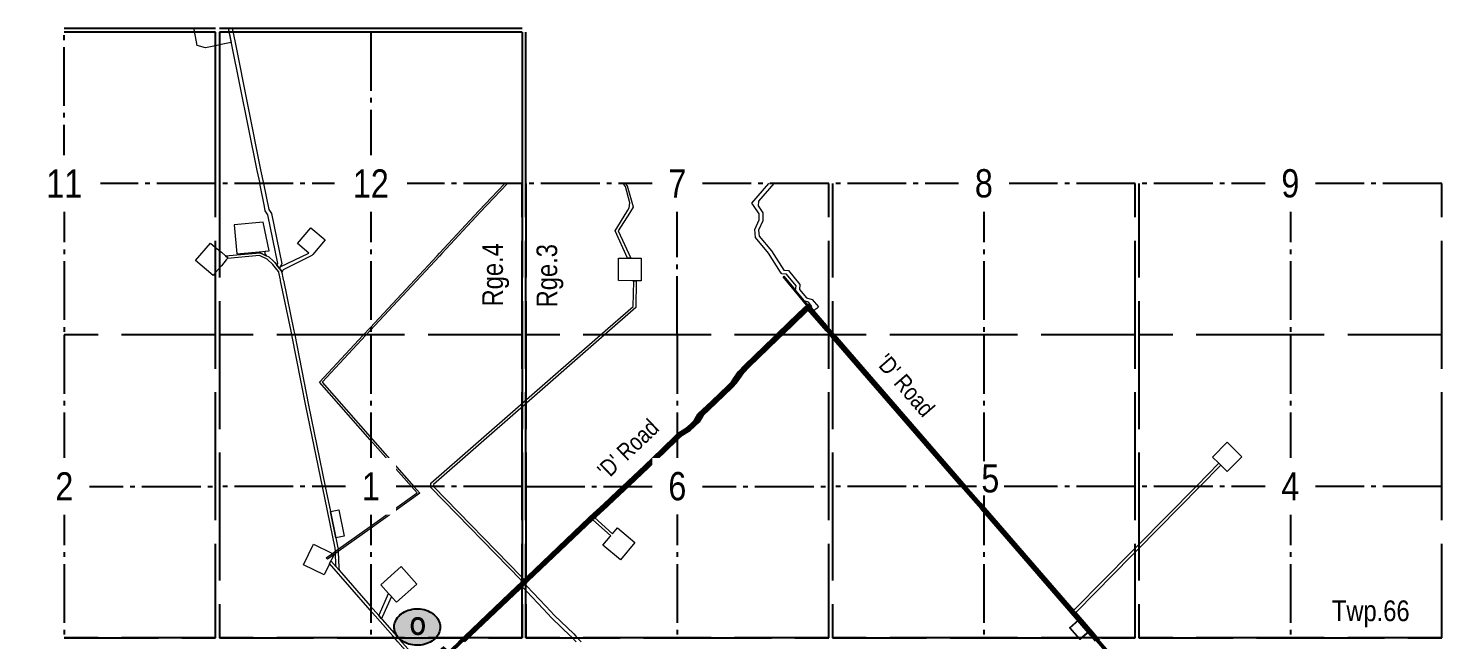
# Model space of a CAD drawing. Extents: x 405326 to 424052, y 6044755 to 6062236.
# Drawn here: x 414002 to 414754, y 6050073 to 6050398 of the extents above; entities that cross this region are included whole.
import ezdxf
from ezdxf.enums import TextEntityAlignment as Align

# ---------------------------------------------------------------- set-up
doc = ezdxf.new("R2010")
doc.units = 0
doc.header["$LTSCALE"] = 5
doc.linetypes.add('foc-QUARTERLINE', pattern=[33, 25, -3, 2, -3])
doc.linetypes.add('foc-UNSURVEYED', pattern=[12.5, 10, -2.5])
doc.layers.add('AS-ROUTEMAP', color=35, linetype='Continuous', lineweight=0)
for name, color, linetype in [('L-QSEC', 8, 'foc-QUARTERLINE'), ('L-SEC', 7, 'Continuous'), ('L-SECQ', 8, 'foc-QUARTERLINE'), ('L-USEC', 7, 'foc-UNSURVEYED'), ('P-PROPOSED', 10, 'Continuous'), ('P-TXT', 4, 'Continuous'), ('ROUTE-MAP-ROUTE', 90, 'Continuous'), ('S-7', 6, 'Continuous')]:
    doc.layers.add(name, color=color, linetype=linetype)
doc.styles.add('100L', font='ARIALN.TTF', dxfattribs={"height": 11})
doc.styles.add('120', font='ARIALN.TTF', dxfattribs={"height": 13})
doc.styles.add('80', font='ARIALN.TTF', dxfattribs={"height": 10})
doc.styles.add('BOLD', font='ARIALNB.TTF')

# ---------------------------------------------------------------- blocks, each defined once
blk = doc.blocks.new('Route_Letters')
h = blk.add_hatch(color=255)
h.dxf.hatch_style = 1
edge = h.paths.add_edge_path()
edge.add_ellipse((-0.12, 0.46), major_axis=(-11.97, 0), ratio=0.789318, start_angle=0, end_angle=360)
at = {"color": 5}
blk.add_open_spline([(-12.34, 0.46), (-12.34, -0.25), (-12.24, -0.97), (-11.72, -2.79), (-11.14, -3.88), (-9.56, -5.81), (-8.54, -6.66), (-6.22, -8.02), (-4.9, -8.54), (-2.12, -9.17), (-0.66, -9.3), (2.22, -9.13), (3.64, -8.84), (6.27, -7.89), (7.48, -7.22), (9.54, -5.6), (10.38, -4.64), (11.6, -2.54), (11.97, -1.4), (12.18, 0.91), (12.02, 2.08), (11.2, 4.3), (10.54, 5.35), (8.8, 7.2), (7.72, 7.99), (5.29, 9.24), (3.93, 9.68), (1.11, 10.18), (-0.35, 10.23), (-3.22, 9.91), (-4.61, 9.55), (-7.16, 8.47), (-8.32, 7.75), (-10.24, 6.02), (-11, 5.02), (-12.05, 2.86), (-12.32, 1.7), (-12.34, 0.52), (-12.34, 0.49), (-12.34, 0.46)], degree=3, knots=[0, 0, 0, 0, 0.219529, 0.219529, 0.575727, 0.575727, 0.931924, 0.931924, 1.288121, 1.288121, 1.644318, 1.644318, 2.000515, 2.000515, 2.356712, 2.356712, 2.712909, 2.712909, 3.069107, 3.069107, 3.425304, 3.425304, 3.781501, 3.781501, 4.137698, 4.137698, 4.493895, 4.493895, 4.850092, 4.850092, 5.20629, 5.20629, 5.562487, 5.562487, 5.918684, 5.918684, 6.274881, 6.274881, 6.283185, 6.283185, 6.283185, 6.283185], dxfattribs=at)
at = {"color": 14, "style": 'BOLD'}
blk.add_attdef('A', text='', height=9.5, dxfattribs=at).set_placement((0.22, 0.98), align=Align.MIDDLE)

msp = doc.modelspace()

# ---------------------------------------------------------------- linework, layer by layer
at = {"layer": 'AS-ROUTEMAP'}
for points in [[(414108.685, 6050397.56), (414109.013, 6050395.95), (414109.192, 6050395.071), (414109.491, 6050393.601), (414110.221, 6050390.013), (414104.918, 6050388.933), (414101.901, 6050388.319), (414096.5, 6050387.219), (414092.185, 6050388.381), (414090.641, 6050395.955), (414090.314, 6050397.56)], [(414108.675, 6050397.56), (414110.27, 6050389.648), (414123.912, 6050322.006), (414125.366, 6050315.047)], [(414110.715, 6050397.56), (414112.231, 6050390.043), (414125.871, 6050322.408), (414127.41, 6050315.047)], [(414127.4, 6050315.081), (414127.408, 6050315.044), (414130.199, 6050301.269), (414131.556, 6050299.232), (414137.069, 6050272.34), (414136.305, 6050270.762), (414135.906, 6050269.968), (414134.538, 6050271.701), (414134.974, 6050272.602), (414129.675, 6050298.448), (414129.374, 6050298.9), (414128.316, 6050300.487), (414127.845, 6050302.813), (414125.366, 6050315.047), (414125.359, 6050315.081)], [(414257.044, 6050315.081), (414256.836, 6050314.861), (414242.625, 6050299.79), (414222.184, 6050277.859), (414220.902, 6050276.483), (414184.095, 6050236.998), (414181.799, 6050234.535), (414158.53, 6050209.571), (414184.105, 6050180.467), (414207.306, 6050154.064), (414210.474, 6050150.46), (414184.114, 6050131.668), (414167.078, 6050119.522), (414165.626, 6050118.487), (414164.948, 6050118.004), (414164.864, 6050117.944), (414161.889, 6050115.823), (414161.364, 6050115.449), (414161.047, 6050115.874), (414160.766, 6050116.25), (414164.012, 6050118.565), (414164.892, 6050119.192), (414165.57, 6050119.675), (414167.022, 6050120.71), (414184.114, 6050132.895), (414208.992, 6050150.632), (414205.973, 6050154.066), (414184.105, 6050178.952), (414157.181, 6050209.591), (414180.434, 6050234.537), (414184.094, 6050238.464), (414219.655, 6050276.612), (414220.937, 6050277.987), (414241.895, 6050300.474), (414255.464, 6050314.862), (414255.67, 6050315.081)], [(414319.719, 6050315.081), (414319.846, 6050314.922), (414320.655, 6050313.912), (414323.855, 6050302.711), (414323.898, 6050302.561), (414322.45, 6050300.242), (414321.926, 6050299.404), (414315.994, 6050289.91), (414322.588, 6050275.445), (414321.327, 6050275.451), (414320.936, 6050275.452), (414314.295, 6050290.021), (414320.55, 6050300.032), (414321.071, 6050300.866), (414321.829, 6050302.08), (414322.214, 6050304.815), (414319.748, 6050313.444), (414319.064, 6050314.3), (414318.567, 6050314.921), (414318.439, 6050315.081)], [(414398.786, 6050315.081), (414398.737, 6050315.027), (414390.441, 6050305.657), (414390.292, 6050303.295), (414392.838, 6050299.562), (414392.83, 6050295.276), (414390.605, 6050290.241), (414390.934, 6050287.189), (414397.392, 6050279.22), (414403.914, 6050269.071), (414406.448, 6050268.822), (414412.577, 6050261.367), (414412.33, 6050258.833), (414415.96, 6050254.42), (414419.117, 6050253.392), (414422.443, 6050249.565), (414421.463, 6050248.713), (414420.556, 6050247.926), (414419.951, 6050247.4), (414419.576, 6050247.075), (414417.68, 6050248.738), (414418.313, 6050249.287), (414418.918, 6050249.812), (414417.047, 6050251.966), (414414.785, 6050252.7), (414410.26, 6050258.201), (414410.506, 6050260.738), (414405.424, 6050266.921), (414402.895, 6050267.162), (414402.229, 6050267.973), (414395.771, 6050278.047), (414389.014, 6050286.387), (414388.562, 6050290.559), (414390.834, 6050295.7), (414390.843, 6050298.946), (414387.803, 6050303.396), (414386.918, 6050304.69), (414396.065, 6050315.023), (414396.116, 6050315.081)], [(414111.805, 6050293.134), (414113.193, 6050277.695), (414125.145, 6050278.77), (414130.431, 6050279.244), (414127.244, 6050294.521), (414111.805, 6050293.134)], [(414231.003, 6050071.586), (414234.164, 6050074.598), (414261.821, 6050100.948), (414264.273, 6050103.285), (414264.793, 6050103.78), (414265.806, 6050104.745), (414267.288, 6050106.157), (414300.334, 6050137.641), (414300.704, 6050137.98), (414308.138, 6050144.784), (414311.8, 6050148.162), (414318.038, 6050154.054), (414329.707, 6050165.077), (414339, 6050173.944), (414346.397, 6050181.2), (414347.703, 6050182.481), (414351.959, 6050185.042), (414354.172, 6050187.038), (414356.233, 6050189.062), (414358.337, 6050192.653), (414365.57, 6050199.493), (414374.122, 6050207.544), (414376.094, 6050209.722), (414377.797, 6050212.123), (414379.905, 6050215.234), (414383.14, 6050218.5), (414398.261, 6050233.17), (414399.723, 6050234.595), (414406.528, 6050241.234), (414414.888, 6050249.264), (414416.12, 6050250.287), (414416.504, 6050250.607), (414416.889, 6050250.926), (414418.313, 6050249.287), (414418.313, 6050249.287), (414419.951, 6050247.4), (414426.495, 6050239.866), (414429.513, 6050236.39), (414431.035, 6050234.638), (414500.811, 6050154.297), (414508.719, 6050145.192), (414558.16, 6050088.263), (414559.146, 6050087.127), (414569.145, 6050075.615), (414569.714, 6050074.96), (414571.859, 6050072.49)], [(414569.685, 6050071.943), (414567.635, 6050074.304), (414567.068, 6050074.956), (414508.722, 6050142.139), (414498.165, 6050154.293), (414429.516, 6050233.338), (414428.39, 6050234.635), (414426.497, 6050236.814), (414416.662, 6050248.138), (414416.221, 6050247.772), (414407.919, 6050239.797), (414402.591, 6050234.599), (414399.656, 6050231.736), (414384.546, 6050217.078), (414381.457, 6050213.959), (414379.44, 6050210.983), (414377.656, 6050208.468), (414375.55, 6050206.143), (414366.942, 6050198.038), (414359.918, 6050191.396), (414357.824, 6050187.821), (414355.543, 6050185.582), (414353.155, 6050183.428), (414348.936, 6050180.889), (414346.398, 6050178.4), (414340.39, 6050172.506), (414331.084, 6050163.627), (414320.955, 6050154.058), (414313.165, 6050146.7), (414309.509, 6050143.328), (414303.309, 6050137.653), (414302.198, 6050136.636), (414301.827, 6050136.297), (414301.713, 6050136.193), (414267.289, 6050103.396), (414267.186, 6050103.298), (414266.174, 6050102.333), (414267.29, 6050101.154), (414277.424, 6050090.453), (414282.144, 6050085.519), (414292.303, 6050075.778), (414293.438, 6050074.594), (414296.326, 6050071.581)], [(414293.559, 6050071.578), (414290.889, 6050074.363), (414290.652, 6050074.59), (414280.728, 6050084.106), (414275.976, 6050089.074), (414267.291, 6050098.245), (414264.726, 6050100.954), (414264.274, 6050100.523), (414263.2, 6050099.5), (414237.058, 6050074.594), (414233.897, 6050071.582)]]:
    msp.add_lwpolyline(points, dxfattribs=at)
for points in [[(414137.784, 6050269.258), (414137.066, 6050267.795), (414136.895, 6050268.62), (414136.864, 6050268.769), (414135.906, 6050269.968), (414136.305, 6050270.762), (414151.435, 6050278.152), (414145.456, 6050283.18), (414152.535, 6050291.598), (414160.188, 6050285.162), (414153.569, 6050277.291), (414153.109, 6050276.744), (414137.784, 6050269.258)], [(414101.953, 6050267.818), (414100.607, 6050266.231), (414091.303, 6050274.12), (414099.191, 6050283.425), (414101.953, 6050281.084), (414104.969, 6050278.527), (414107.183, 6050276.65), (414108.496, 6050275.536), (414108.244, 6050275.239), (414107.6, 6050274.479), (414104.969, 6050271.376), (414101.953, 6050267.818)], [(414125.511, 6050278.281), (414130.224, 6050276.054), (414132.52, 6050273.947), (414133.385, 6050273.155), (414133.821, 6050272.605), (414134.538, 6050271.701), (414135.906, 6050269.968), (414136.864, 6050268.769), (414136.895, 6050268.62), (414137.066, 6050267.795), (414137.666, 6050264.915), (414137.829, 6050264.132), (414137.931, 6050263.642), (414143.503, 6050236.857), (414143.952, 6050234.587), (414151.339, 6050197.263), (414160.25, 6050154.132), (414163.019, 6050140.728), (414165.892, 6050126.823), (414166.982, 6050121.545), (414167.022, 6050120.71), (414167.078, 6050119.522), (414167.486, 6050110.901), (414167.546, 6050109.617), (414165.96, 6050111.43), (414165.899, 6050112.714), (414165.626, 6050118.487), (414165.57, 6050119.675), (414165.49, 6050121.357), (414158.718, 6050154.134), (414149.869, 6050196.966), (414142.424, 6050234.589), (414142.036, 6050236.548), (414136.463, 6050263.336), (414136.361, 6050263.827), (414136.198, 6050264.61), (414135.502, 6050267.953), (414135.468, 6050268.116), (414134.5, 6050269.337), (414133.116, 6050271.081), (414132.284, 6050272.13), (414129.378, 6050274.796), (414125.239, 6050276.752), (414108.244, 6050275.239), (414108.496, 6050275.536), (414107.183, 6050276.65), (414125.511, 6050278.281)], [(414128.409, 6050279.063), (414127.968, 6050278.142), (414129.045, 6050276.527), (414125.537, 6050278.182), (414125.145, 6050278.77)], [(414328.173, 6050275.422), (414328.122, 6050263.423), (414326.122, 6050263.431), (414325.562, 6050263.434), (414324.184, 6050263.44), (414324.091, 6050263.44), (414323.25, 6050263.444), (414316.123, 6050263.474), (414316.174, 6050275.473), (414320.326, 6050275.455), (414320.936, 6050275.452), (414321.327, 6050275.451), (414322.588, 6050275.445), (414328.173, 6050275.422)], [(414265.806, 6050104.745), (414264.793, 6050103.78), (414264.444, 6050104.138), (414264.273, 6050104.314), (414216.271, 6050153.499), (414216.293, 6050154.051), (414216.361, 6050155.781), (414264.239, 6050197.65), (414264.766, 6050198.11), (414267.255, 6050200.287), (414306.346, 6050234.471), (414323.888, 6050249.812), (414324.178, 6050263.167), (414324.184, 6050263.44), (414325.562, 6050263.434), (414325.582, 6050263.37), (414325.273, 6050249.165), (414308.475, 6050234.474), (414267.255, 6050198.428), (414264.24, 6050195.791), (414217.736, 6050155.124), (414217.695, 6050154.049), (414264.272, 6050106.318), (414265.457, 6050105.103), (414265.806, 6050104.745)], [(414409.115, 6050259.593), (414410.26, 6050258.201), (414414.785, 6050252.7), (414416.398, 6050250.729), (414416.504, 6050250.607), (414416.12, 6050250.287), (414416.016, 6050250.407), (414414.4, 6050252.384), (414403.646, 6050265.46), (414404.033, 6050265.778), (414409.115, 6050259.593)], [(414642.901, 6050165.253), (414639.713, 6050162.026), (414636.334, 6050165.364), (414635.801, 6050165.891), (414635.267, 6050166.418), (414631.889, 6050169.756), (414639.619, 6050177.581), (414642.987, 6050174.254), (414643.531, 6050173.716), (414644.053, 6050173.2), (414647.443, 6050169.851), (414643.955, 6050166.32), (414642.901, 6050165.253)], [(414559.71, 6050087.699), (414559.146, 6050087.127), (414558.16, 6050088.263), (414558.723, 6050088.834), (414588.893, 6050119.414), (414591.906, 6050122.468), (414623.466, 6050154.456), (414635.267, 6050166.418), (414635.801, 6050165.891), (414636.334, 6050165.364), (414625.575, 6050154.458), (414591.908, 6050120.335), (414588.895, 6050117.281), (414559.71, 6050087.699)], [(414165.892, 6050126.823), (414163.019, 6050140.728), (414167.424, 6050141.646), (414170.297, 6050127.742), (414165.892, 6050126.823)], [(414303.309, 6050137.653), (414312.956, 6050128.972), (414315.52, 6050132.06), (414324.752, 6050124.396), (414317.088, 6050115.164), (414307.856, 6050122.828), (414311.678, 6050127.432), (414311.998, 6050127.817), (414302.198, 6050136.636), (414303.309, 6050137.653)], [(414162.281, 6050112.625), (414159.616, 6050107.139), (414148.643, 6050112.468), (414153.973, 6050123.441), (414164.012, 6050118.565), (414164.943, 6050118.11), (414164.864, 6050117.944), (414163.6, 6050115.342), (414163.221, 6050114.561), (414162.51, 6050113.097), (414162.281, 6050112.625)], [(414213.125, 6050057.528), (414211.997, 6050056.541), (414198.79, 6050071.633), (414196.147, 6050074.653), (414184.122, 6050088.397), (414162.51, 6050113.097), (414163.221, 6050114.561), (414165.96, 6050111.43), (414167.546, 6050109.617), (414184.121, 6050090.674), (414188.68, 6050085.465), (414189.985, 6050083.973), (414190.13, 6050083.807), (414190.493, 6050083.392), (414198.142, 6050074.65), (414200.785, 6050071.63), (414201.246, 6050071.103), (414210.821, 6050060.161), (414212.796, 6050057.904), (414213.125, 6050057.528)], [(414208.908, 6050102.114), (414198.021, 6050092.539), (414195.712, 6050095.164), (414195.348, 6050095.578), (414195.216, 6050095.728), (414193.894, 6050097.231), (414189.766, 6050101.924), (414200.653, 6050111.499), (414208.908, 6050102.114)], [(414190.488, 6050084.613), (414190.13, 6050083.807), (414189.985, 6050083.973), (414188.68, 6050085.465), (414189.037, 6050086.271), (414193.894, 6050097.231), (414195.216, 6050095.728), (414195.348, 6050095.578), (414190.488, 6050084.613)]]:
    msp.add_lwpolyline(points, close=True, dxfattribs=at)
at = {"layer": 'L-QSEC', "color": 253, "ltscale": 0.25}
for p, q in [((414021.486, 6050315.081), (414021.486, 6050234.614)), ((414101.953, 6050315.081), (414021.486, 6050315.081)), ((414184.432, 6050315.081), (414103.964, 6050315.081)), ((414264.899, 6050315.081), (414184.432, 6050315.081)), ((414184.432, 6050315.081), (414184.432, 6050234.614)), ((414347.378, 6050315.081), (414266.911, 6050315.081)), ((414427.845, 6050315.081), (414347.378, 6050315.081)), ((414347.378, 6050234.614), (414347.378, 6050315.081)), ((414510.324, 6050315.081), (414429.857, 6050315.081)), ((414510.324, 6050315.081), (414510.324, 6050234.614)), ((414590.791, 6050315.081), (414510.324, 6050315.081)), ((414673.27, 6050315.081), (414592.803, 6050315.081)), ((414673.27, 6050315.081), (414673.27, 6050234.614)), ((414753.737, 6050315.081), (414673.27, 6050315.081)), ((414021.486, 6050234.614), (414021.486, 6050154.147)), ((414184.432, 6050234.614), (414184.432, 6050154.147)), ((414347.378, 6050234.614), (414347.378, 6050154.147)), ((414510.324, 6050234.614), (414510.324, 6050154.147)), ((414673.27, 6050234.614), (414673.27, 6050154.147)), ((414021.486, 6050154.147), (414021.486, 6050073.68)), ((414021.486, 6050154.147), (414101.953, 6050154.147)), ((414184.432, 6050154.147), (414103.964, 6050154.147)), ((414184.432, 6050154.147), (414184.432, 6050073.68)), ((414264.899, 6050154.147), (414184.432, 6050154.147)), ((414266.911, 6050154.147), (414347.378, 6050154.147)), ((414347.378, 6050154.147), (414427.845, 6050154.147)), ((414347.378, 6050154.147), (414347.378, 6050073.68)), ((414510.324, 6050154.147), (414429.857, 6050154.147)), ((414590.791, 6050154.147), (414510.324, 6050154.147)), ((414510.324, 6050154.147), (414510.324, 6050073.68)), ((414673.27, 6050154.147), (414592.803, 6050154.147)), ((414673.27, 6050154.147), (414673.27, 6050073.68)), ((414753.737, 6050154.147), (414673.27, 6050154.147))]:
    msp.add_line(p, q, dxfattribs=at)
at = {"layer": 'L-QSEC', "color": 253, "ltscale": 0.25, "flags": 128}
msp.add_lwpolyline([(414021.486, 6050315.081), (414021.486, 6050395.548)], dxfattribs=at)
at = {"layer": 'L-SEC', "color": 253}
for p, q in [((414021.486, 6050397.56), (414101.953, 6050397.56)), ((414101.953, 6050395.548), (414021.486, 6050395.548)), ((414101.953, 6050315.081), (414101.953, 6050395.548)), ((414103.964, 6050397.56), (414184.432, 6050397.56)), ((414103.964, 6050395.548), (414103.964, 6050315.081)), ((414184.432, 6050395.548), (414103.964, 6050395.548)), ((414184.432, 6050397.56), (414264.899, 6050397.56)), ((414264.899, 6050395.548), (414184.432, 6050395.548))]:
    msp.add_line(p, q, dxfattribs=at)
at = {"layer": 'L-SEC', "flags": 128}
for points in [[(414264.899, 6050395.548), (414264.899, 6050315.081)], [(414266.911, 6050315.081), (414266.911, 6050395.548)]]:
    msp.add_lwpolyline(points, dxfattribs=at)
at = {"layer": 'L-SECQ', "color": 253, "ltscale": 0.25}
msp.add_line((414184.432, 6050395.548), (414184.432, 6050315.081), dxfattribs=at)
at = {"layer": 'L-USEC', "color": 253}
for p, q in [((414101.953, 6050234.614), (414101.953, 6050315.081)), ((414103.964, 6050315.081), (414103.964, 6050234.614)), ((414427.845, 6050234.614), (414427.845, 6050315.081)), ((414429.857, 6050315.081), (414429.857, 6050234.614)), ((414590.791, 6050234.614), (414590.791, 6050315.081)), ((414592.803, 6050315.081), (414592.803, 6050234.614)), ((414753.737, 6050234.614), (414753.737, 6050315.081)), ((414101.953, 6050234.614), (414021.486, 6050234.614)), ((414101.953, 6050154.147), (414101.953, 6050234.614)), ((414103.964, 6050234.614), (414103.964, 6050154.147)), ((414184.432, 6050234.614), (414103.964, 6050234.614)), ((414264.899, 6050234.614), (414184.432, 6050234.614)), ((414347.378, 6050234.614), (414266.911, 6050234.614)), ((414427.845, 6050234.614), (414347.378, 6050234.614)), ((414427.845, 6050154.147), (414427.845, 6050234.614)), ((414429.857, 6050234.614), (414429.857, 6050154.147)), ((414510.324, 6050234.614), (414429.857, 6050234.614)), ((414590.791, 6050234.614), (414510.324, 6050234.614)), ((414590.791, 6050154.147), (414590.791, 6050234.614)), ((414592.803, 6050234.614), (414592.803, 6050154.147)), ((414673.27, 6050234.614), (414592.803, 6050234.614)), ((414753.737, 6050234.614), (414673.27, 6050234.614)), ((414753.737, 6050154.147), (414753.737, 6050234.614)), ((414101.953, 6050073.68), (414101.953, 6050154.147)), ((414103.964, 6050154.147), (414103.964, 6050073.68)), ((414427.845, 6050073.68), (414427.845, 6050154.147)), ((414429.857, 6050154.147), (414429.857, 6050073.68)), ((414590.791, 6050073.68), (414590.791, 6050154.147)), ((414592.803, 6050154.147), (414592.803, 6050073.68)), ((414753.737, 6050073.68), (414753.737, 6050154.147))]:
    msp.add_line(p, q, dxfattribs=at)
at = {"layer": 'L-USEC'}
for p, q in [((414264.899, 6050234.614), (414264.899, 6050315.081)), ((414264.899, 6050315.081), (414264.899, 6050234.614)), ((414264.899, 6050315.081), (414264.899, 6050234.614)), ((414264.899, 6050234.614), (414264.899, 6050315.081)), ((414266.911, 6050234.614), (414266.911, 6050315.081)), ((414266.911, 6050315.081), (414266.911, 6050234.614)), ((414266.911, 6050315.081), (414266.911, 6050234.614)), ((414266.911, 6050234.614), (414266.911, 6050315.081)), ((414264.899, 6050154.147), (414264.899, 6050234.614)), ((414264.899, 6050234.614), (414264.899, 6050154.147)), ((414264.899, 6050234.614), (414264.899, 6050154.147)), ((414264.899, 6050154.147), (414264.899, 6050234.614)), ((414266.911, 6050154.147), (414266.911, 6050234.614)), ((414266.911, 6050234.614), (414266.911, 6050154.147)), ((414266.911, 6050234.614), (414266.911, 6050154.147)), ((414266.911, 6050154.147), (414266.911, 6050234.614)), ((414264.899, 6050073.68), (414264.899, 6050154.147)), ((414264.899, 6050154.147), (414264.899, 6050073.68)), ((414264.899, 6050154.147), (414264.899, 6050073.68)), ((414264.899, 6050073.68), (414264.899, 6050154.147)), ((414266.911, 6050073.68), (414266.911, 6050154.147)), ((414266.911, 6050154.147), (414266.911, 6050073.68)), ((414266.911, 6050154.147), (414266.911, 6050073.68)), ((414266.911, 6050073.68), (414266.911, 6050154.147)), ((414101.953, 6050073.68), (414021.486, 6050073.68)), ((414021.486, 6050073.68), (414101.953, 6050073.68)), ((414184.432, 6050073.68), (414103.964, 6050073.68)), ((414103.964, 6050073.68), (414184.432, 6050073.68)), ((414264.899, 6050073.68), (414184.432, 6050073.68)), ((414184.432, 6050073.68), (414264.899, 6050073.68)), ((414347.378, 6050073.68), (414266.911, 6050073.68)), ((414266.911, 6050073.68), (414347.378, 6050073.68)), ((414427.845, 6050073.68), (414347.378, 6050073.68)), ((414347.378, 6050073.68), (414427.845, 6050073.68)), ((414510.324, 6050073.68), (414429.857, 6050073.68)), ((414429.857, 6050073.68), (414510.324, 6050073.68)), ((414590.791, 6050073.68), (414510.324, 6050073.68)), ((414510.324, 6050073.68), (414590.791, 6050073.68)), ((414673.27, 6050073.68), (414592.803, 6050073.68)), ((414592.803, 6050073.68), (414673.27, 6050073.68)), ((414753.737, 6050073.68), (414673.27, 6050073.68)), ((414673.27, 6050073.68), (414753.737, 6050073.68))]:
    msp.add_line(p, q, dxfattribs=at)
at = {"layer": 'P-PROPOSED', "flags": 128}
msp.add_lwpolyline([(414570.703, 6050071.842), (414568.858, 6050073.969), (414568.079, 6050074.867), (414566.149, 6050077.093), (414561.3, 6050072.889), (414555.98, 6050079.029), (414560.829, 6050083.231), (414559.61, 6050084.638), (414557.572, 6050086.986), (414552.45, 6050092.898), (414551.4, 6050094.11), (414510.271, 6050141.56), (414501.316, 6050151.891), (414500.657, 6050152.651), (414499.668, 6050153.792), (414499.03, 6050154.527), (414474.282, 6050183.078), (414464.719, 6050194.177), (414464.443, 6050194.496), (414464.18, 6050194.799), (414463.194, 6050195.935), (414462.537, 6050196.693), (414456.139, 6050204.068), (414455.707, 6050204.566), (414455.48, 6050204.826), (414454.861, 6050205.538), (414453.546, 6050207.053), (414430.896, 6050233.151), (414429.121, 6050235.197), (414427.871, 6050236.635), (414426.596, 6050238.105), (414425.61, 6050239.242), (414424.621, 6050240.375), (414417.566, 6050248.51), (414417.43, 6050248.397), (414416.756, 6050247.751), (414415.669, 6050246.709), (414409.091, 6050240.402), (414403.741, 6050235.192), (414400.793, 6050232.323), (414385.62, 6050217.632), (414382.51, 6050214.498), (414380.479, 6050211.508), (414378.691, 6050208.992), (414376.583, 6050206.669), (414367.942, 6050198.549), (414360.878, 6050191.881), (414358.773, 6050188.297), (414356.494, 6050186.063), (414354.105, 6050183.913), (414349.868, 6050181.368), (414347.311, 6050178.865), (414341.279, 6050172.959), (414331.934, 6050164.061), (414321.763, 6050154.471), (414313.941, 6050147.097), (414310.271, 6050143.717), (414304.046, 6050138.031), (414302.93, 6050137.011), (414302.558, 6050136.672), (414302.443, 6050136.567), (414267.875, 6050103.696), (414267.771, 6050103.598), (414266.755, 6050102.631), (414264.847, 6050100.817), (414263.769, 6050099.792), (414254.086, 6050090.584), (414237.519, 6050074.83), (414234.344, 6050071.812)], dxfattribs=at)
at = {"layer": 'ROUTE-MAP-ROUTE', "color": 90, "const_width": 2, "flags": 128}
msp.add_lwpolyline([(414621.203, 6050014.203), (414416.901, 6050249.441), (414380.538, 6050214.522), (414376.04, 6050208.056), (414359.383, 6050192.291), (414357.223, 6050188.557), (414352.163, 6050184.022), (414347.991, 6050181.805), (414332.872, 6050166.784), (414225.935, 6050065.572), (414223.045, 6050067.979), (414211.484, 6050057.79), (414211.565, 6050052.333), (414189.137, 6050030.853), (414186.683, 6050027.294), (414186.93, 6050019.897), (414204.578, 6049943.667), (414217.69, 6049947.026), (414236.338, 6049946.631)], dxfattribs=at)

# ---------------------------------------------------------------- block references
msp.add_blockref('Route_Letters', (414209.207, 6050078.942)).add_auto_attribs({'A': 'O'})

# ---------------------------------------------------------------- texts
at = {"style": '100L'}
for s, rotation, p in [('Rge.4', 89.999962, (414254.667, 6050266.57)), ('Rge.3', 89.999962, (414283.517, 6050266.086)), ('Twp.66', 359.999962, (414716.011, 6050082.538))]:
    msp.add_text(s, height=11, rotation=rotation, dxfattribs=at).set_placement(p, align=Align.CENTER)
at = {"layer": 'P-TXT', "insert": (414459.383, 6050225.508), "char_height": 9, "attachment_point": 1, "rotation": 310.974053, "style": '80'}
msp.add_mtext_dynamic_manual_height_columns("'D' Road", width=83.43024, gutter_width=44.98, heights=[0], dxfattribs=at)

# ---------------------------------------------------------------- next in the draw order: texts
at = {"layer": 'S-7', "char_height": 15, "attachment_point": 5, "style": '120', "bg_fill": 3, "bg_fill_color": 256}
for s, insert, width, box_fill_scale, bg_fill_transparency in [('11', (414021.486, 6050315.081), 23.30832, 1.5, 132), ('12', (414184.432, 6050315.081), 23.30832, 1.5, 177), ('7', (414347.378, 6050315.081), 11.65416, 1.5, 3997695), ('8', (414510.324, 6050315.081), 11.65416, 1.5, 13369401), ('9', (414673.27, 6050315.081), 11.65416, 1.5, 13369416), ('2', (414021.486, 6050154.147), 11.65416, 1.5, 127), ('1', (414184.432, 6050154.147), 11.65416, 1.5, 182), ('6', (414347.378, 6050154.147), 11.65416, 1.5, 3932172), ('5', (414513.753, 6050158.322), 11.65416, 1.1, 13369406), ('4', (414673.27, 6050154.147), 11.65416, 1.5, 13369411)]:
    msp.add_mtext(s, dxfattribs=dict(at, insert=insert, width=width, box_fill_scale=box_fill_scale, bg_fill_transparency=bg_fill_transparency))

# ---------------------------------------------------------------- next in the draw order: texts
at = {"layer": 'P-TXT', "insert": (414303.96, 6050163.927), "char_height": 9, "attachment_point": 1, "rotation": 43.612912, "style": '80'}
msp.add_mtext_dynamic_manual_height_columns("'D' Road", width=83.43024, gutter_width=44.98, heights=[0], dxfattribs=at)

doc.saveas('drawing.dxf')
